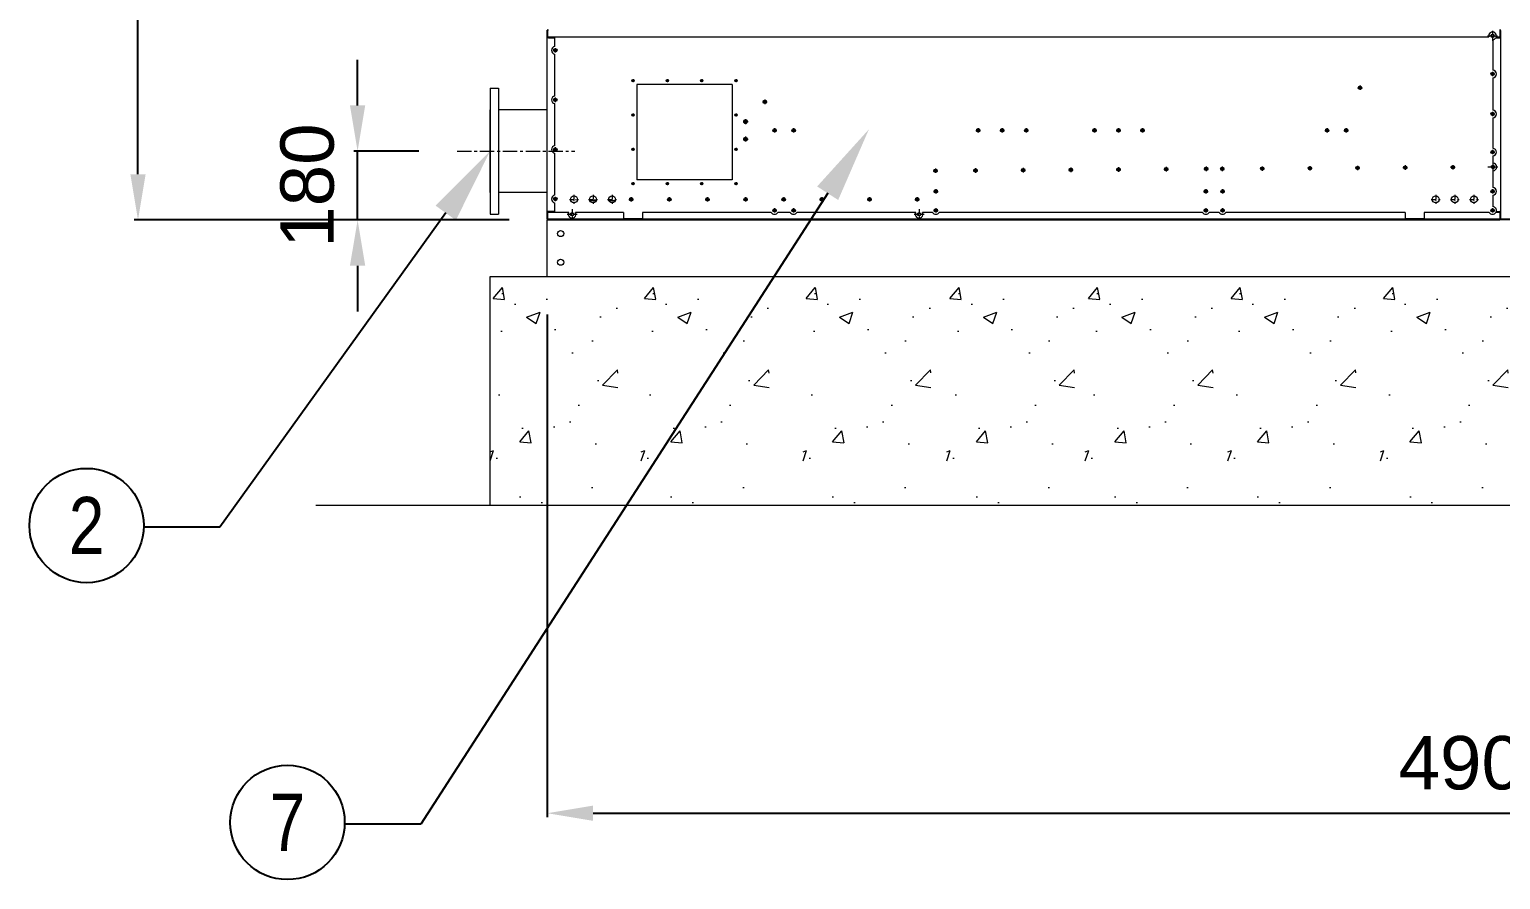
# Model space of a CAD drawing. Header units: millimetres. Extents: x 17797 to 47204, y 13896 to 34691.
# Drawn here: x 27032 to 30890, y 19749 to 21979 of the extents above; entities that cross this region are included whole.
import ezdxf
from ezdxf import colors
from ezdxf.entities.mleader import LeaderData, LeaderLine
from ezdxf.enums import TextEntityAlignment as Align
from ezdxf.math import Vec2, Vec3

# ---------------------------------------------------------------- set-up
doc = ezdxf.new("R2010")
doc.units = ezdxf.units.MM
doc.linetypes.add('CENTER', pattern=[2, 1.25, -0.25, 0.25, -0.25])
doc.linetypes.add('DASHDOT', pattern=[18.5, 12, -3, 0.5, -3])
for name, color, linetype in [('center', 1, 'CENTER'), ('냉각탑_dim', 1, 'Continuous'), ('냉각탑_text', 3, 'Continuous'), ('냉각탑_기초', 23, 'Continuous')]:
    doc.layers.add(name, color=color, linetype=linetype)
doc.styles.get("Standard").update_dxf_attribs({"font": 'arial.ttf'})
doc.dimstyles.new('1.40', dxfattribs={"dimscale": 20, "dimtxt": 1.5, "dimasz": 1, "dimexe": 0.5, "dimexo": 0.5, "dimgap": 0.5, "dimtad": 1, "dimdec": 0, "dimzin": 0, "dimdsep": 46, "dimtxsty": 'Standard', "dimcen": 0, "dimclrd": 2, "dimclre": 2, "dimclrt": 3, "dimadec": 0, "dimazin": 0, "dimtfac": 1, "dimtdec": 0, "dimtmove": 0, "dimatfit": 0, "dimfxl": 1, "dimtolj": 1, "dimtzin": 0, "dimlwd": -1, "dimlwe": -1, "dimarcsym": 0})

# ---------------------------------------------------------------- blocks, each defined once
blk = doc.blocks.new('*D105')
at = {"color": 2, "transparency": 16777216}
for p, q in [((28390.2, 21230.6), (28390.2, 19912.8)), ((33290.2, 21230.6), (33290.2, 19912.8)), ((28510.2, 19922.8), (33170.2, 19922.8))]:
    blk.add_line(p, q, dxfattribs=at)
for points in [[(28510.2, 19942.8), (28510.2, 19902.8), (28390.2, 19922.8)], [(33170.2, 19942.8), (33170.2, 19902.8), (33290.2, 19922.8)]]:
    blk.add_solid(points, dxfattribs=at)
at = {"layer": 'Defpoints', "color": 0, "transparency": 16777216}
for p in [(28390.2, 21330.6), (33290.2, 21330.6), (33290.2, 19922.8)]:
    blk.add_point(p, dxfattribs=at)
at = {"color": 3, "lineweight": 5, "transparency": 16777216, "insert": (30840.2, 20054.3), "char_height": 140, "attachment_point": 5}
blk.add_mtext('\\A1;4900', dxfattribs=at)
blk = doc.blocks.new('*D106')
at = {"color": 2, "transparency": 16777216}
for p, q in [((27991.8, 24471.9), (27306.8, 24471.9)), ((27316.8, 21598.9), (27316.8, 24351.9)), ((28290.2, 21478.9), (27306.8, 21478.9))]:
    blk.add_line(p, q, dxfattribs=at)
for points in [[(27296.8, 24351.9), (27336.8, 24351.9), (27316.8, 24471.9)], [(27296.8, 21598.9), (27336.8, 21598.9), (27316.8, 21478.9)]]:
    blk.add_solid(points, dxfattribs=at)
at = {"layer": 'Defpoints', "color": 0, "transparency": 16777216}
for p in [(27316.8, 24471.9), (28091.8, 24471.9), (28390.2, 21478.9)]:
    blk.add_point(p, dxfattribs=at)
at = {"color": 3, "lineweight": 5, "transparency": 16777216, "insert": (27185.3, 22975.4), "char_height": 140, "attachment_point": 5, "rotation": 90}
blk.add_mtext('\\A1;2993', dxfattribs=at)
blk = doc.blocks.new('*D108')
at = {"color": 2, "transparency": 16777216}
for p, q in [((27892.7, 21779.3), (27892.7, 21899.3)), ((28053.7, 21659.3), (27882.7, 21659.3)), ((27892.7, 21478.9), (27892.7, 21659.3)), ((28290.2, 21478.9), (27882.7, 21478.9)), ((27892.7, 21358.9), (27892.7, 21238.9))]:
    blk.add_line(p, q, dxfattribs=at)
for points in [[(27872.7, 21779.3), (27912.7, 21779.3), (27892.7, 21659.3)], [(27872.7, 21358.9), (27912.7, 21358.9), (27892.7, 21478.9)]]:
    blk.add_solid(points, dxfattribs=at)
at = {"layer": 'Defpoints', "color": 0, "transparency": 16777216}
for p in [(27892.7, 21659.3), (28153.7, 21659.3), (28390.2, 21478.9)]:
    blk.add_point(p, dxfattribs=at)
at = {"color": 3, "lineweight": 5, "transparency": 16777216, "insert": (27761.2, 21569.1), "char_height": 140, "attachment_point": 5, "rotation": 90}
blk.add_mtext('\\A1;180', dxfattribs=at)
blk = doc.blocks.new('1')
at = {"color": 7, "lineweight": 20, "ltscale": 0.0425}
for p, q in [((28390.2, 21976.9), (28391.9, 21976.9)), ((28390.2, 21976), (28391.9, 21976)), ((30890.2, 21976.9), (30888.5, 21976.9)), ((30890.2, 21976), (30888.5, 21976)), ((28390.2, 21481.8), (28391.9, 21481.8)), ((28390.2, 21480.9), (28391.9, 21480.9)), ((30890.2, 21481.8), (30888.5, 21481.8)), ((30890.2, 21480.9), (30888.5, 21480.9))]:
    blk.add_line(p, q, dxfattribs=at)
at = {"color": 7, "lineweight": 20, "ltscale": 0.0225}
for p, q in [((28390.2, 21976), (28390.2, 21976.9)), ((28390.2, 21976), (28390.2, 21976.9)), ((30890.2, 21976), (30890.2, 21976.9)), ((28390.2, 21481.8), (28390.2, 21480.9)), ((30890.2, 21481.8), (30890.2, 21480.9))]:
    blk.add_line(p, q, dxfattribs=at)
at = {"color": 7, "lineweight": 20, "ltscale": 0.4775}
for p, q in [((28390.2, 21956.9), (28390.2, 21976)), ((30890.2, 21976), (30890.2, 21956.9)), ((28390.2, 21481.8), (28390.2, 21500.9)), ((30890.2, 21500.9), (30890.2, 21481.8))]:
    blk.add_line(p, q, dxfattribs=at)
at = {"color": 7, "lineweight": 20, "ltscale": 0.085}
for p, q in [((28393.6, 21956.9), (28390.2, 21956.9)), ((28391.9, 21978.9), (28391.9, 21975.5)), ((30886.8, 21956.9), (30890.2, 21956.9)), ((30888.5, 21978.9), (30888.5, 21975.5)), ((28393.6, 21500.9), (28390.2, 21500.9)), ((30886.8, 21500.9), (30890.2, 21500.9)), ((28391.9, 21478.9), (28391.9, 21482.3)), ((30888.5, 21478.9), (30888.5, 21482.3))]:
    blk.add_line(p, q, dxfattribs=at)
at = {"color": 7, "lineweight": 20}
for p, q in [((28390.2, 21500.9), (28390.2, 21956.9)), ((28391.9, 21958.9), (30859.7, 21958.9)), ((28410.2, 21933.9), (28410.2, 21956.9)), ((30890.2, 21956.9), (30890.2, 21500.9)), ((30870.2, 21952), (30870.2, 21871.9)), ((28410.2, 21803.9), (28410.2, 21914)), ((30870.2, 21852), (30870.2, 21766.9)), ((28240.2, 21824.4), (28240.2, 21741.9)), ((28240.2, 21824.4), (28262.2, 21824.4)), ((28262.2, 21824.4), (28262.2, 21741.9)), ((28875.2, 21833.9), (28625.2, 21833.9)), ((28625.2, 21833.9), (28625.2, 21583.9)), ((28875.2, 21833.9), (28875.2, 21583.9)), ((28240.2, 21551.3), (28240.2, 21767.6)), ((28390.2, 21767.6), (28262.2, 21767.6)), ((28410.2, 21673.9), (28410.2, 21784)), ((28240.2, 21741.9), (28240.2, 21494.4)), ((28262.2, 21741.9), (28262.2, 21494.4)), ((30870.2, 21747), (30870.2, 21666.9)), ((28410.2, 21543.9), (28410.2, 21654)), ((30870.2, 21607.9), (30870.2, 21563.9)), ((28875.2, 21583.9), (28625.2, 21583.9)), ((28390.2, 21551.3), (28262.2, 21551.3)), ((30870.2, 21544), (30870.2, 21513.9)), ((28240.2, 21494.4), (28262.2, 21494.4)), ((28446.5, 21498.9), (28391.9, 21498.9)), ((28410.2, 21500.9), (28410.2, 21524)), ((28590.2, 21498.9), (28463.9, 21498.9)), ((28977.5, 21498.9), (28640.2, 21498.9)), ((29027.5, 21498.9), (28994.9, 21498.9)), ((29356.5, 21498.9), (29044.9, 21498.9)), ((29400.5, 21498.9), (29373.9, 21498.9)), ((30108.5, 21498.9), (29417.9, 21498.9)), ((30152.5, 21498.9), (30125.9, 21498.9)), ((30640.2, 21498.9), (30169.9, 21498.9)), ((30860.5, 21498.9), (30690.2, 21498.9)), ((28391.9, 21478.9), (30888.5, 21478.9)), ((28590.2, 21482.3), (28640.2, 21482.3)), ((30640.2, 21482.3), (30690.2, 21482.3))]:
    blk.add_line(p, q, dxfattribs=at)
at = {"color": 7, "lineweight": 20, "ltscale": 0.00769}
for p, q in [((28390.2, 21956.9), (28390.5, 21956.9)), ((30890.2, 21956.9), (30889.9, 21956.9))]:
    blk.add_line(p, q, dxfattribs=at)
at = {"color": 7, "lineweight": 20, "ltscale": 0.415}
for p, q in [((28391.9, 21958.9), (28391.9, 21975.5)), ((28393.6, 21956.9), (28410.2, 21956.9)), ((30888.5, 21975.5), (30888.5, 21958.9)), ((28391.9, 21482.3), (28391.9, 21498.9)), ((28410.2, 21500.9), (28393.6, 21500.9)), ((28590.2, 21498.9), (28590.2, 21482.3)), ((28640.2, 21498.9), (28640.2, 21482.3)), ((30640.2, 21498.9), (30640.2, 21482.3)), ((30690.2, 21498.9), (30690.2, 21482.3)), ((30888.5, 21498.9), (30888.5, 21482.3))]:
    blk.add_line(p, q, dxfattribs=at)
at = {"color": 7, "lineweight": 20, "ltscale": 0.05}
for p, q in [((28392.2, 21958.9), (28392.2, 21956.9)), ((30888.2, 21956.9), (30888.2, 21958.9)), ((28390.2, 21500.9), (28392.2, 21500.9)), ((28392.2, 21500.9), (28392.2, 21498.9)), ((30890.2, 21500.9), (30888.2, 21500.9)), ((30888.2, 21498.9), (30888.2, 21500.9))]:
    blk.add_line(p, q, dxfattribs=at)
at = {"color": 7, "linetype": 'DASHDOT', "lineweight": 20}
for p, q in [((30856.2, 21961.9), (30882.2, 21961.9)), ((30869.2, 21974.9), (30869.2, 21948.9)), ((30857.2, 21617.9), (30883.2, 21617.9)), ((30870.2, 21630.9), (30870.2, 21604.9)), ((28448.5, 21532.9), (28471.9, 21532.9)), ((28460.2, 21544.6), (28460.2, 21521.2)), ((28498.5, 21532.9), (28521.9, 21532.9)), ((28510.2, 21544.6), (28510.2, 21521.2)), ((28548.5, 21532.9), (28571.9, 21532.9)), ((28560.2, 21544.6), (28560.2, 21521.2)), ((30708.5, 21532.9), (30731.9, 21532.9)), ((30720.2, 21544.6), (30720.2, 21521.2)), ((30758.5, 21532.9), (30781.9, 21532.9)), ((30770.2, 21544.6), (30770.2, 21521.2)), ((30808.5, 21532.9), (30831.9, 21532.9)), ((30820.2, 21544.6), (30820.2, 21521.2)), ((28442.2, 21493.9), (28468.2, 21493.9)), ((28455.2, 21506.9), (28455.2, 21480.9)), ((29352.2, 21493.9), (29378.2, 21493.9)), ((29365.2, 21506.9), (29365.2, 21480.9))]:
    blk.add_line(p, q, dxfattribs=at)
at = {"color": 7, "lineweight": 20, "ltscale": 0.223493}
blk.add_line((30877.9, 21956.9), (30886.8, 21956.9), dxfattribs=at)
at = {"color": 7, "lineweight": 20, "ltscale": 0.244015}
blk.add_line((30878.7, 21958.9), (30888.5, 21958.9), dxfattribs=at)
at = {"color": 7, "linetype": 'DASHDOT', "lineweight": 20, "ltscale": 0.292499}
for p, q in [((28405.4, 21923.9), (28417.1, 21923.9)), ((30863.4, 21861.9), (30875.1, 21861.9)), ((28405.4, 21793.9), (28417.1, 21793.9)), ((30863.4, 21756.9), (30875.1, 21756.9)), ((28405.4, 21663.9), (28417.1, 21663.9)), ((30863.4, 21656.9), (30875.1, 21656.9)), ((30759.3, 21617.2), (30771, 21617.2)), ((28405.4, 21533.9), (28417.1, 21533.9)), ((28604.4, 21532.9), (28616.1, 21532.9)), ((30155.4, 21553.9), (30167.1, 21553.9)), ((30155.4, 21503.9), (30167.1, 21503.9))]:
    blk.add_line(p, q, dxfattribs=at)
at = {"color": 7, "linetype": 'DASHDOT', "lineweight": 20, "ltscale": 0.2925}
for p, q in [((28411.2, 21929.8), (28411.2, 21918.1)), ((30869.2, 21867.8), (30869.2, 21856.1)), ((28411.2, 21799.8), (28411.2, 21788.1)), ((30515.8, 21825.9), (30527.5, 21825.9)), ((30521.6, 21831.8), (30521.6, 21820.1)), ((28954.8, 21788.8), (28966.5, 21788.8)), ((28960.6, 21794.7), (28960.6, 21783)), ((30869.2, 21762.8), (30869.2, 21751.1)), ((28980.4, 21713.9), (28992.1, 21713.9)), ((28986.2, 21719.8), (28986.2, 21708.1)), ((29030.4, 21713.9), (29042.1, 21713.9)), ((29036.2, 21719.8), (29036.2, 21708.1)), ((29514.4, 21713.9), (29526.1, 21713.9)), ((29520.2, 21719.8), (29520.2, 21708.1)), ((29577.4, 21713.9), (29589.1, 21713.9)), ((29583.2, 21719.8), (29583.2, 21708.1)), ((29640.4, 21713.9), (29652.1, 21713.9)), ((29646.2, 21719.8), (29646.2, 21708.1)), ((29819.4, 21713.9), (29831.1, 21713.9)), ((29825.2, 21719.8), (29825.2, 21708.1)), ((29882.4, 21713.9), (29894.1, 21713.9)), ((29888.2, 21719.8), (29888.2, 21708.1)), ((29945.4, 21713.9), (29957.1, 21713.9)), ((29951.2, 21719.8), (29951.2, 21708.1)), ((30429.4, 21713.9), (30441.1, 21713.9)), ((30435.2, 21719.8), (30435.2, 21708.1)), ((30479.4, 21713.9), (30491.1, 21713.9)), ((30485.2, 21719.8), (30485.2, 21708.1)), ((28411.2, 21669.8), (28411.2, 21658.1)), ((30869.2, 21662.8), (30869.2, 21651.1)), ((29402.4, 21607.9), (29414.1, 21607.9)), ((29408.2, 21613.8), (29408.2, 21602.1)), ((29507.4, 21608.7), (29519.1, 21608.7)), ((29513.2, 21614.5), (29513.2, 21602.8)), ((29632.3, 21609.5), (29644, 21609.5)), ((29638.2, 21615.4), (29638.2, 21603.7)), ((29757.3, 21610.4), (29769, 21610.4)), ((29763.2, 21616.3), (29763.2, 21604.6)), ((29882.3, 21611.3), (29894, 21611.3)), ((29888.2, 21617.2), (29888.2, 21605.5)), ((30007.3, 21612.2), (30019, 21612.2)), ((30013.2, 21618), (30013.2, 21606.3)), ((30112.3, 21612.9), (30124, 21612.9)), ((30118.2, 21618.8), (30118.2, 21607.1)), ((30154.4, 21612.9), (30166.1, 21612.9)), ((30160.2, 21618.8), (30160.2, 21607.1)), ((30259.4, 21613.7), (30271.1, 21613.7)), ((30265.2, 21619.5), (30265.2, 21607.8)), ((30384.3, 21614.5), (30396, 21614.5)), ((30390.2, 21620.4), (30390.2, 21608.7)), ((30509.3, 21615.4), (30521, 21615.4)), ((30515.2, 21621.3), (30515.2, 21609.6)), ((30634.3, 21616.3), (30646, 21616.3)), ((30640.2, 21622.2), (30640.2, 21610.5)), ((30765.2, 21623), (30765.2, 21611.3)), ((30870.2, 21623.8), (30870.2, 21612.1)), ((28411.2, 21539.8), (28411.2, 21528.1)), ((28610.2, 21538.8), (28610.2, 21527.1)), ((28704.4, 21532.9), (28716.1, 21532.9)), ((28710.2, 21538.8), (28710.2, 21527.1)), ((28804.4, 21532.9), (28816.1, 21532.9)), ((28810.2, 21538.8), (28810.2, 21527.1)), ((28904.4, 21532.9), (28916.1, 21532.9)), ((28910.2, 21538.8), (28910.2, 21527.1)), ((29004.4, 21532.9), (29016.1, 21532.9)), ((29010.2, 21538.8), (29010.2, 21527.1)), ((29104.4, 21532.9), (29116.1, 21532.9)), ((29110.2, 21538.8), (29110.2, 21527.1)), ((29229.4, 21532.9), (29241.1, 21532.9)), ((29235.2, 21538.8), (29235.2, 21527.1)), ((29354.4, 21532.9), (29366.1, 21532.9)), ((29360.2, 21538.8), (29360.2, 21527.1)), ((29403.4, 21553.9), (29415.1, 21553.9)), ((29409.2, 21559.8), (29409.2, 21548.1)), ((30111.4, 21553.9), (30123.1, 21553.9)), ((30117.2, 21559.8), (30117.2, 21548.1)), ((30161.2, 21559.8), (30161.2, 21548.1)), ((30869.2, 21559.8), (30869.2, 21548.1)), ((28980.4, 21503.9), (28992.1, 21503.9)), ((28986.2, 21509.8), (28986.2, 21498.1)), ((29030.4, 21503.9), (29042.1, 21503.9)), ((29036.2, 21509.8), (29036.2, 21498.1)), ((29403.4, 21503.9), (29415.1, 21503.9)), ((29409.2, 21509.8), (29409.2, 21498.1)), ((30111.4, 21503.9), (30123.1, 21503.9)), ((30117.2, 21509.8), (30117.2, 21498.1)), ((30161.2, 21509.8), (30161.2, 21498.1)), ((30869.2, 21509.8), (30869.2, 21498.1))]:
    blk.add_line(p, q, dxfattribs=at)
at = {"color": 7, "linetype": 'DASHDOT', "lineweight": 20, "ltscale": 0.195}
for p, q in [((28611.3, 21843.9), (28619.1, 21843.9)), ((28615.2, 21847.8), (28615.2, 21840)), ((28701.3, 21843.9), (28709.1, 21843.9)), ((28705.2, 21847.8), (28705.2, 21840)), ((28791.3, 21843.9), (28799.1, 21843.9)), ((28795.2, 21847.8), (28795.2, 21840)), ((28881.3, 21843.9), (28889.1, 21843.9)), ((28885.2, 21847.8), (28885.2, 21840)), ((30517.7, 21826.7), (30525.5, 21826.7)), ((30517.7, 21825.8), (30525.5, 21825.8)), ((30521.6, 21830.6), (30521.6, 21821.9)), ((28956.7, 21789.7), (28964.5, 21789.7)), ((28956.7, 21788.8), (28964.5, 21788.8)), ((28960.6, 21793.6), (28960.6, 21784.9)), ((28611.3, 21753.9), (28619.1, 21753.9)), ((28615.2, 21757.8), (28615.2, 21750)), ((28881.3, 21753.9), (28889.1, 21753.9)), ((28885.2, 21757.8), (28885.2, 21750)), ((29516.3, 21713.9), (29524.1, 21713.9)), ((29520.2, 21717.8), (29520.2, 21710)), ((29579.3, 21713.9), (29587.1, 21713.9)), ((29583.2, 21717.8), (29583.2, 21710)), ((29642.3, 21713.9), (29650.1, 21713.9)), ((29646.2, 21717.8), (29646.2, 21710)), ((29821.3, 21713.9), (29829.1, 21713.9)), ((29825.2, 21717.8), (29825.2, 21710)), ((29884.3, 21713.9), (29892.1, 21713.9)), ((29888.2, 21717.8), (29888.2, 21710)), ((29947.3, 21713.9), (29955.1, 21713.9)), ((29951.2, 21717.8), (29951.2, 21710)), ((30435.2, 21717.8), (30435.2, 21710)), ((30485.2, 21717.8), (30485.2, 21710)), ((28611.3, 21663.9), (28619.1, 21663.9)), ((28615.2, 21667.8), (28615.2, 21660)), ((28881.3, 21663.9), (28889.1, 21663.9)), ((28885.2, 21667.8), (28885.2, 21660)), ((29404.3, 21608.1), (29412.1, 21608.1)), ((29408.2, 21612), (29408.2, 21604.2)), ((29509.3, 21608.8), (29517.1, 21608.8)), ((29513.2, 21612.7), (29513.2, 21604.9)), ((29634.3, 21609.6), (29642.1, 21609.6)), ((29638.2, 21613.5), (29638.2, 21605.7)), ((29759.3, 21610.4), (29767.1, 21610.4)), ((29763.2, 21614.3), (29763.2, 21606.5)), ((29884.3, 21611.3), (29892.1, 21611.3)), ((29888.2, 21615.2), (29888.2, 21607.4)), ((30009.3, 21612.1), (30017.1, 21612.1)), ((30013.2, 21616), (30013.2, 21608.2)), ((30114.3, 21612.8), (30122.1, 21612.8)), ((30118.2, 21616.7), (30118.2, 21608.9)), ((30156.3, 21613.1), (30164.1, 21613.1)), ((30160.2, 21617), (30160.2, 21609.2)), ((30261.3, 21613.8), (30269.1, 21613.8)), ((30265.2, 21617.7), (30265.2, 21609.9)), ((30390.2, 21618.5), (30390.2, 21610.7)), ((30511.3, 21615.4), (30519.1, 21615.4)), ((30515.2, 21619.3), (30515.2, 21611.5)), ((30640.2, 21620.2), (30640.2, 21612.4)), ((30765.2, 21621), (30765.2, 21613.2)), ((30870.2, 21621.7), (30870.2, 21613.9)), ((28611.3, 21573.9), (28619.1, 21573.9)), ((28615.2, 21577.8), (28615.2, 21570)), ((28701.3, 21573.9), (28709.1, 21573.9)), ((28705.2, 21577.8), (28705.2, 21570)), ((28791.3, 21573.9), (28799.1, 21573.9)), ((28795.2, 21577.8), (28795.2, 21570)), ((28881.3, 21573.9), (28889.1, 21573.9)), ((28885.2, 21577.8), (28885.2, 21570))]:
    blk.add_line(p, q, dxfattribs=at)
at = {"color": 7, "lineweight": 20, "ltscale": 0.12521}
blk.add_line((28618.2, 21843.8), (28614, 21841.2), dxfattribs=at)
at = {"color": 7, "lineweight": 20, "ltscale": 0.053852}
for p, q in [((28408.4, 21795), (28408.4, 21792.8)), ((28408.4, 21665), (28408.4, 21662.8)), ((28408.4, 21535), (28408.4, 21532.8))]:
    blk.add_line(p, q, dxfattribs=at)
at = {"color": 7, "linetype": 'DASHDOT', "lineweight": 20, "ltscale": 0.325}
for p, q in [((28903.7, 21736.9), (28916.7, 21736.9)), ((28910.2, 21743.4), (28910.2, 21730.4)), ((28903.7, 21690.9), (28916.7, 21690.9)), ((28910.2, 21697.4), (28910.2, 21684.4))]:
    blk.add_line(p, q, dxfattribs=at)
at = {"color": 7, "lineweight": 20, "ltscale": 6.21139e-05}
blk.add_line((28915.2, 21736.9), (28915.2, 21736.9), dxfattribs=at)
at = {"color": 7, "lineweight": 20, "ltscale": 6.2101e-05}
blk.add_line((28915.2, 21690.9), (28915.2, 21690.9), dxfattribs=at)
at = {"color": 7, "linetype": 'DASHDOT', "lineweight": 20, "ltscale": 0.195001}
for p, q in [((30431.3, 21713.9), (30439.1, 21713.9)), ((30481.3, 21713.9), (30489.1, 21713.9)), ((30386.3, 21614.6), (30394.1, 21614.6)), ((30636.3, 21616.3), (30644.1, 21616.3)), ((30761.3, 21617.1), (30769.1, 21617.1))]:
    blk.add_line(p, q, dxfattribs=at)
at = {"color": 7, "lineweight": 20, "ltscale": 0.476253}
blk.add_line((30870.2, 21647), (30870.2, 21627.9), dxfattribs=at)
at = {"color": 7, "linetype": 'DASHDOT', "lineweight": 20, "ltscale": 0.292502}
for p, q in [((30864.3, 21617.9), (30876, 21617.9)), ((30863.4, 21553.9), (30875.1, 21553.9)), ((30863.4, 21503.9), (30875.1, 21503.9))]:
    blk.add_line(p, q, dxfattribs=at)
at = {"color": 7, "linetype": 'DASHDOT', "lineweight": 20, "ltscale": 0.194998}
blk.add_line((30866.3, 21617.8), (30874.1, 21617.8), dxfattribs=at)
at = {"color": 7, "lineweight": 20, "ltscale": 0.427685}
for p, q in [((28501.7, 21530.1), (28518.8, 21530.1)), ((28551.7, 21530.1), (28568.8, 21530.1))]:
    blk.add_line(p, q, dxfattribs=at)
at = {"color": 7, "lineweight": 20, "ltscale": 0.053808}
for p, q in [((28609.1, 21530.1), (28611.3, 21530.1)), ((28709.1, 21530.1), (28711.3, 21530.1))]:
    blk.add_line(p, q, dxfattribs=at)
at = {"color": 7, "lineweight": 20, "ltscale": 0.265994}
blk.add_line((30888.5, 21498.9), (30877.9, 21498.9), dxfattribs=at)
at = {"color": 7, "lineweight": 20, "ltscale": 0.201515}
blk.add_line((30878.7, 21500.9), (30886.8, 21500.9), dxfattribs=at)
at = {"lineweight": 20}
for p, q in [((28390.2, 21480.6), (28390.2, 21478.9)), ((28465.2, 21480.6), (28390.2, 21480.6))]:
    blk.add_line(p, q, dxfattribs=at)
at = {"color": 0, "lineweight": 20}
for p in [(28390.2, 21330.6), (33290.2, 21478.9)]:
    blk.add_line(p, (28390.2, 21478.9), dxfattribs=at)
at = {"color": 7, "lineweight": 20, "ltscale": 0.280701}
for p, q in [((28393.6, 21480.6), (28428.8, 21480.6)), ((28428.8, 21480.6), (28436.2, 21480.6)), ((28634.2, 21480.6), (28436.2, 21480.6)), ((28734.2, 21480.6), (28634.2, 21480.6)), ((31644.2, 21480.6), (28734.2, 21480.6))]:
    blk.add_line(p, q, dxfattribs=at)
at = {"lineweight": 5}
blk.add_line((28390.2, 21330.6), (33290.2, 21330.6), dxfattribs=at)
at = {"color": 7, "lineweight": 20}
for centre, radius in [((30869.2, 21961.9), 4.5), ((30869.2, 21961.9), 3), ((28411.2, 21923.9), 4.5), ((28411.2, 21923.9), 3), ((28615.2, 21843.9), 3), ((28705.2, 21843.9), 3), ((28795.2, 21843.9), 3), ((28885.2, 21843.9), 3), ((30869.2, 21861.9), 4.5), ((30869.2, 21861.9), 3), ((30521.6, 21825.9), 4.5), ((30521.6, 21825.8), 3), ((28411.2, 21793.9), 4.5), ((28411.2, 21793.9), 3), ((28960.6, 21788.8), 4.5), ((28960.6, 21788.8), 3), ((30869.2, 21756.9), 4.5), ((30869.2, 21756.9), 3), ((28615.2, 21753.9), 3), ((28885.2, 21753.9), 3), ((28910.2, 21736.9), 5), ((28910.2, 21736.9), 3.5), ((28910.2, 21690.9), 5), ((28910.2, 21690.9), 3.5), ((28986.2, 21713.9), 4.5), ((28986.2, 21713.9), 3), ((29036.2, 21713.9), 4.5), ((29036.2, 21713.9), 3), ((29520.2, 21713.9), 4.5), ((29520.2, 21713.9), 3), ((29583.2, 21713.9), 4.5), ((29583.2, 21713.9), 3), ((29646.2, 21713.9), 4.5), ((29646.2, 21713.9), 3), ((29825.2, 21713.9), 4.5), ((29825.2, 21713.9), 3), ((29888.2, 21713.9), 4.5), ((29888.2, 21713.9), 3), ((29951.2, 21713.9), 4.5), ((29951.2, 21713.9), 3), ((30435.2, 21713.9), 4.5), ((30435.2, 21713.9), 3), ((30485.2, 21713.9), 4.5), ((30485.2, 21713.9), 3), ((28411.2, 21663.9), 4.5), ((28411.2, 21663.9), 3), ((28615.2, 21663.9), 3), ((28885.2, 21663.9), 3), ((30869.2, 21656.9), 4.5), ((30869.2, 21656.9), 3), ((29408.2, 21607.9), 4.5), ((29408.2, 21608.1), 3), ((29513.2, 21608.7), 4.5), ((29513.2, 21608.8), 3), ((29638.2, 21609.5), 4.5), ((29638.2, 21609.6), 3), ((29763.2, 21610.4), 4.5), ((29763.2, 21610.4), 3), ((29888.2, 21611.3), 4.5), ((29888.2, 21611.3), 3), ((30013.2, 21612.2), 4.5), ((30013.2, 21612.1), 3), ((30118.2, 21612.9), 4.5), ((30118.2, 21612.8), 3), ((30160.2, 21612.9), 4.5), ((30160.2, 21613.1), 3), ((30265.2, 21613.7), 4.5), ((30265.2, 21613.8), 3), ((30390.2, 21614.5), 4.5), ((30390.2, 21614.6), 3), ((30515.2, 21615.4), 4.5), ((30515.2, 21615.4), 3), ((30640.2, 21616.3), 4.5), ((30640.2, 21616.3), 3), ((30765.2, 21617.2), 4.5), ((30765.2, 21617.1), 3), ((30870.2, 21617.9), 4.5), ((30870.2, 21617.8), 3), ((28615.2, 21573.9), 3), ((28705.2, 21573.9), 3), ((28795.2, 21573.9), 3), ((28885.2, 21573.9), 3), ((28411.2, 21533.9), 4.5), ((28411.2, 21533.9), 3), ((28460.2, 21532.9), 9), ((28510.2, 21532.9), 9), ((28560.2, 21532.9), 9), ((28610.2, 21532.9), 4.5), ((28610.2, 21532.9), 3), ((28710.2, 21532.9), 4.5), ((28710.2, 21532.9), 3), ((28810.2, 21532.9), 4.5), ((28810.2, 21532.9), 3), ((28910.2, 21532.9), 4.5), ((28910.2, 21532.9), 3), ((29010.2, 21532.9), 4.5), ((29010.2, 21532.9), 3), ((29110.2, 21532.9), 4.5), ((29110.2, 21532.9), 3), ((29235.2, 21532.9), 4.5), ((29235.2, 21532.9), 3), ((29360.2, 21532.9), 4.5), ((29360.2, 21532.9), 3), ((29409.2, 21553.9), 4.5), ((29409.2, 21553.9), 3), ((30117.2, 21553.9), 4.5), ((30117.2, 21553.9), 3), ((30161.2, 21553.9), 4.5), ((30161.2, 21553.9), 3), ((30720.2, 21532.9), 9), ((30770.2, 21532.9), 9), ((30820.2, 21532.9), 9), ((30869.2, 21553.9), 4.5), ((30869.2, 21553.9), 3), ((28455.2, 21493.9), 4.5), ((28455.2, 21493.9), 3), ((28986.2, 21503.9), 4.5), ((28986.2, 21503.9), 3), ((29036.2, 21503.9), 4.5), ((29036.2, 21503.9), 3), ((29365.2, 21493.9), 4.5), ((29365.2, 21493.9), 3), ((29409.2, 21503.9), 4.5), ((29409.2, 21503.9), 3), ((30117.2, 21503.9), 4.5), ((30117.2, 21503.9), 3), ((30161.2, 21503.9), 4.5), ((30161.2, 21503.9), 3), ((30869.2, 21503.9), 4.5), ((30869.2, 21503.9), 3)]:
    blk.add_circle(centre, radius, dxfattribs=at)
at = {"lineweight": 20}
for centre in [(28425.2, 21443.1), (28425.2, 21368.1)]:
    blk.add_circle(centre, 8, dxfattribs=at)
at = {"color": 7, "lineweight": 20}
for centre, radius, start, end in [((28393.6, 21975.5), 3.4, 179.7584, 180), ((28393.6, 21975.5), 3.4, 120, 155.6842), ((30869.2, 21961.9), 10, 342.5424, 197.4576), ((30869.2, 21961.9), 10, 275.739, 330), ((30886.8, 21975.5), 3.4, 24.3159, 60), ((28411.2, 21923.9), 10, 95.7389, 264.2611), ((30869.2, 21861.9), 10, 275.739, 84.261), ((28411.2, 21793.9), 10, 95.7389, 264.2611), ((30521.6, 21826.7), 3, 188.3602, 351.6398), ((28960.6, 21789.7), 3, 188.3602, 351.6398), ((30869.2, 21756.9), 10, 275.739, 84.261), ((28411.2, 21663.9), 10, 95.7389, 264.2611), ((30869.2, 21656.9), 10, 275.739, 84.261), ((30870.2, 21617.9), 10, 270, 90), ((28411.2, 21533.9), 10, 95.7389, 264.2611), ((30869.2, 21553.9), 10, 275.7392, 84.2608), ((28455.2, 21493.9), 10, 149.9999, 30.0001), ((28986.2, 21503.9), 10, 210, 330), ((29036.2, 21503.9), 10, 210, 330), ((29365.2, 21493.9), 10, 149.9999, 30.0001), ((29409.2, 21503.9), 10, 210, 330), ((30117.2, 21503.9), 10, 210, 330), ((30161.2, 21503.9), 10, 210, 330), ((30869.2, 21503.9), 10, 210, 330), ((30869.2, 21503.9), 10, 342.5424, 84.2608), ((28393.6, 21482.3), 3.4, 180, 180.2416), ((28393.6, 21482.3), 3.4, 204.3156, 240), ((28393.6, 21482.3), 3.4, 269.7551, 270), ((28428.8, 21482.3), 3.4, 270, 270.2449), ((28437.6, 21482.3), 3.4, 269.7551, 270), ((28472.8, 21482.3), 3.4, 270, 270.2449), ((29347.6, 21482.3), 3.4, 269.7551, 270), ((29382.8, 21482.3), 3.4, 270, 270.2449), ((29391.6, 21482.3), 3.4, 269.7551, 270), ((29426.8, 21482.3), 3.4, 270, 270.2449), ((30099.6, 21482.3), 3.4, 269.755, 270), ((30134.8, 21482.3), 3.4, 270, 270.245), ((30143.6, 21482.3), 3.4, 269.7551, 270), ((30178.8, 21482.3), 3.4, 270, 270.2449), ((30851.6, 21482.3), 3.4, 269.7551, 270), ((30886.8, 21482.3), 3.4, 270, 270.2449), ((30886.8, 21482.3), 3.4, 300, 335.6844)]:
    blk.add_arc(centre, radius, start, end, dxfattribs=at)
at = {"layer": 'center', "lineweight": 20, "ltscale": 30}
blk.add_line((28153.7, 21659.3), (28462.2, 21659.3), dxfattribs=at)

msp = doc.modelspace()

# ---------------------------------------------------------------- hatches: boundary and pattern name
at = {"layer": '냉각탑_기초', "lineweight": 20, "ltscale": 30}
h = msp.add_hatch(dxfattribs=at)
h.set_pattern_fill('AR-CONC', color=256, scale=50, style=0)
h.set_pattern_definition([(50, (13646.68, 4789.25), (358.63, -31.376), [37.5, -412.5]), (355, (13646.68, 4789.25), (-69.3757, 376.096), [30, -330]), (100.4514, (13676.57, 4786.64), (289.2547, 344.72), [31.87, -350.571]), (46.1842, (13646.7, 4889.25), (533.6205, -82.7595), [56.25, -618.75]), (96.6356, (13691.15, 4882.35), (467.331, 487.059), [47.805, -525.856]), (351.1842, (13646.7, 4889.25), (467.331, 487.059), [45, -495]), (21, (13696.68, 4864.25), (298.4535, -201.3094), [37.5, -412.5]), (326, (13696.68, 4864.25), (121.6577, 362.575), [30, -330]), (71.4514, (13721.55, 4847.47), (420.1113, 161.265), [31.87, -350.571]), (37.5, (13646.68, 4789.25), (6.0799, 166.4469), [0, -326, 0, -335, 0, -331.25]), (7.5, (13646.68, 4789.25), (131.5348, 197.2059), [0, -191, 0, -318.5, 0, -126.25]), (327.5, (13535.18, 4789.25), (266.9112, -11.2774), [0, -125, 0, -390, 0, -517.5]), (317.5, (13485.18, 4789.25), (291.593, 50.0525), [0, -162.5, 0, -259, 0, -367.5])])
h.paths.add_polyline_path([(28575.2, 21330.6), (28240.2, 21330.6), (28240.2, 20730.6), (28575.2, 20730.6)])
h = msp.add_hatch(dxfattribs=at)
h.set_pattern_fill('AR-CONC', color=256, scale=50, style=0)
h.set_pattern_definition([(50, (14043.13, 4789.25), (358.63, -31.376), [37.5, -412.5]), (355, (14043.13, 4789.25), (-69.3757, 376.096), [30, -330]), (100.4514, (14073.02, 4786.64), (289.2547, 344.72), [31.87, -350.571]), (46.1842, (14043.13, 4889.25), (533.6205, -82.7595), [56.25, -618.75]), (96.6356, (14087.6, 4882.35), (467.331, 487.059), [47.805, -525.856]), (351.1842, (14043.13, 4889.25), (467.331, 487.059), [45, -495]), (21, (14093.13, 4864.25), (298.4535, -201.3094), [37.5, -412.5]), (326, (14093.13, 4864.25), (121.6577, 362.575), [30, -330]), (71.4514, (14118, 4847.47), (420.1113, 161.265), [31.87, -350.571]), (37.5, (14043.13, 4789.25), (6.0799, 166.4469), [0, -326, 0, -335, 0, -331.25]), (7.5, (14043.13, 4789.25), (131.5348, 197.2059), [0, -191, 0, -318.5, 0, -126.25]), (327.5, (13931.63, 4789.25), (266.9112, -11.2774), [0, -125, 0, -390, 0, -517.5]), (317.5, (13881.63, 4789.25), (291.593, 50.0525), [0, -162.5, 0, -259, 0, -367.5])])
h.paths.add_polyline_path([(28971.7, 21330.6), (28636.7, 21330.6), (28636.7, 20730.6), (28971.7, 20730.6)])
h = msp.add_hatch(dxfattribs=at)
h.set_pattern_fill('AR-CONC', color=256, scale=50, style=0)
h.set_pattern_definition([(50, (14467.3, 4789.25), (358.63, -31.376), [37.5, -412.5]), (355, (14467.3, 4789.25), (-69.3757, 376.096), [30, -330]), (100.4514, (14497.2, 4786.64), (289.2547, 344.72), [31.87, -350.571]), (46.1842, (14467.3, 4889.25), (533.6205, -82.7595), [56.25, -618.75]), (96.6356, (14511.8, 4882.35), (467.331, 487.059), [47.805, -525.856]), (351.1842, (14467.3, 4889.25), (467.331, 487.059), [45, -495]), (21, (14517.3, 4864.25), (298.4535, -201.3094), [37.5, -412.5]), (326, (14517.3, 4864.25), (121.6577, 362.575), [30, -330]), (71.4514, (14542.18, 4847.47), (420.1113, 161.265), [31.87, -350.571]), (37.5, (14467.31, 4789.25), (6.0799, 166.4469), [0, -326, 0, -335, 0, -331.25]), (7.5, (14467.31, 4789.25), (131.5348, 197.2059), [0, -191, 0, -318.5, 0, -126.25]), (327.5, (14355.81, 4789.25), (266.9112, -11.2774), [0, -125, 0, -390, 0, -517.5]), (317.5, (14305.8, 4789.25), (291.593, 50.0525), [0, -162.5, 0, -259, 0, -367.5])])
h.paths.add_polyline_path([(29395.8, 21330.6), (29060.8, 21330.6), (29060.8, 20730.6), (29395.8, 20730.6)])
h = msp.add_hatch(dxfattribs=at)
h.set_pattern_fill('AR-CONC', color=256, scale=50, style=0)
h.set_pattern_definition([(50, (14844.36, 4789.25), (358.63, -31.376), [37.5, -412.5]), (355, (14844.36, 4789.25), (-69.3757, 376.096), [30, -330]), (100.4514, (14874.24, 4786.64), (289.2547, 344.72), [31.87, -350.571]), (46.1842, (14844.36, 4889.25), (533.6205, -82.7595), [56.25, -618.75]), (96.6356, (14888.8, 4882.35), (467.331, 487.059), [47.805, -525.856]), (351.1842, (14844.36, 4889.25), (467.331, 487.059), [45, -495]), (21, (14894.36, 4864.25), (298.4535, -201.3094), [37.5, -412.5]), (326, (14894.36, 4864.25), (121.6577, 362.575), [30, -330]), (71.4514, (14919.23, 4847.47), (420.1113, 161.265), [31.87, -350.571]), (37.5, (14844.36, 4789.25), (6.0799, 166.4469), [0, -326, 0, -335, 0, -331.25]), (7.5, (14844.36, 4789.25), (131.5348, 197.2059), [0, -191, 0, -318.5, 0, -126.25]), (327.5, (14732.86, 4789.25), (266.9112, -11.2774), [0, -125, 0, -390, 0, -517.5]), (317.5, (14682.86, 4789.25), (291.593, 50.0525), [0, -162.5, 0, -259, 0, -367.5])])
h.paths.add_polyline_path([(29772.9, 21330.6), (29437.9, 21330.6), (29437.9, 20730.6), (29772.9, 20730.6)])
h = msp.add_hatch(dxfattribs=at)
h.set_pattern_fill('AR-CONC', color=256, scale=50, style=0)
h.set_pattern_definition([(50, (15207.54, 4789.25), (358.63, -31.376), [37.5, -412.5]), (355, (15207.54, 4789.25), (-69.3757, 376.096), [30, -330]), (100.4514, (15237.43, 4786.64), (289.2547, 344.72), [31.87, -350.571]), (46.1842, (15207.54, 4889.25), (533.6205, -82.7595), [56.25, -618.75]), (96.6356, (15252, 4882.35), (467.331, 487.059), [47.805, -525.856]), (351.1842, (15207.54, 4889.25), (467.331, 487.059), [45, -495]), (21, (15257.54, 4864.25), (298.4535, -201.3094), [37.5, -412.5]), (326, (15257.54, 4864.25), (121.6577, 362.575), [30, -330]), (71.4514, (15282.4, 4847.47), (420.1113, 161.265), [31.87, -350.571]), (37.5, (15207.54, 4789.25), (6.0799, 166.4469), [0, -326, 0, -335, 0, -331.25]), (7.5, (15207.54, 4789.25), (131.5348, 197.2059), [0, -191, 0, -318.5, 0, -126.25]), (327.5, (15096.04, 4789.25), (266.9112, -11.2774), [0, -125, 0, -390, 0, -517.5]), (317.5, (15046.04, 4789.25), (291.593, 50.0525), [0, -162.5, 0, -259, 0, -367.5])])
h.paths.add_polyline_path([(30136.1, 21330.6), (29801.1, 21330.6), (29801.1, 20730.6), (30136.1, 20730.6)])
h = msp.add_hatch(dxfattribs=at)
h.set_pattern_fill('AR-CONC', color=256, scale=50, style=0)
h.set_pattern_definition([(50, (15581.8, 4789.25), (358.63, -31.376), [37.5, -412.5]), (355, (15581.8, 4789.25), (-69.3757, 376.096), [30, -330]), (100.4514, (15611.7, 4786.64), (289.2547, 344.72), [31.87, -350.571]), (46.1842, (15581.8, 4889.25), (533.6205, -82.7595), [56.25, -618.75]), (96.6356, (15626.3, 4882.35), (467.331, 487.059), [47.805, -525.856]), (351.1842, (15581.8, 4889.25), (467.331, 487.059), [45, -495]), (21, (15631.8, 4864.25), (298.4535, -201.3094), [37.5, -412.5]), (326, (15631.8, 4864.25), (121.6577, 362.575), [30, -330]), (71.4514, (15656.7, 4847.47), (420.1113, 161.265), [31.87, -350.571]), (37.5, (15581.81, 4789.25), (6.0799, 166.4469), [0, -326, 0, -335, 0, -331.25]), (7.5, (15581.81, 4789.25), (131.5348, 197.2059), [0, -191, 0, -318.5, 0, -126.25]), (327.5, (15470.31, 4789.25), (266.9112, -11.2774), [0, -125, 0, -390, 0, -517.5]), (317.5, (15420.31, 4789.25), (291.593, 50.0525), [0, -162.5, 0, -259, 0, -367.5])])
h.paths.add_polyline_path([(30510.3, 21330.6), (30175.3, 21330.6), (30175.3, 20730.6), (30510.3, 20730.6)])
h = msp.add_hatch(dxfattribs=at)
h.set_pattern_fill('AR-CONC', color=256, scale=50, style=0)
h.set_pattern_definition([(50, (15981.44, 4789.25), (358.63, -31.376), [37.5, -412.5]), (355, (15981.44, 4789.25), (-69.3757, 376.096), [30, -330]), (100.4514, (16011.33, 4786.64), (289.2547, 344.72), [31.87, -350.571]), (46.1842, (15981.44, 4889.25), (533.6205, -82.7595), [56.25, -618.75]), (96.6356, (16025.9, 4882.35), (467.331, 487.059), [47.805, -525.856]), (351.1842, (15981.44, 4889.25), (467.331, 487.059), [45, -495]), (21, (16031.44, 4864.25), (298.4535, -201.3094), [37.5, -412.5]), (326, (16031.44, 4864.25), (121.6577, 362.575), [30, -330]), (71.4514, (16056.3, 4847.47), (420.1113, 161.265), [31.87, -350.571]), (37.5, (15981.44, 4789.25), (6.0799, 166.4469), [0, -326, 0, -335, 0, -331.25]), (7.5, (15981.44, 4789.25), (131.5348, 197.2059), [0, -191, 0, -318.5, 0, -126.25]), (327.5, (15869.94, 4789.25), (266.9112, -11.2774), [0, -125, 0, -390, 0, -517.5]), (317.5, (15819.94, 4789.25), (291.593, 50.0525), [0, -162.5, 0, -259, 0, -367.5])])
h.paths.add_polyline_path([(30910, 21330.6), (30575, 21330.6), (30575, 20730.6), (30910, 20730.6)])

# ---------------------------------------------------------------- linework, layer by layer
at = {"layer": '냉각탑_dim', "linetype": 'ByBlock', "lineweight": -3}
for centre in [(27182.1, 20677.4), (27708.8, 19898.7)]:
    msp.add_circle(centre, 150, dxfattribs=at)
at = {"layer": '냉각탑_기초', "lineweight": 20, "ltscale": 30}
msp.add_line((27783.1, 20730.6), (33857.5, 20730.6), dxfattribs=at)
msp.add_lwpolyline([(28240.2, 20730.6), (28240.2, 21330.6), (33440.2, 21330.6), (33440.2, 20730.6)], dxfattribs=at)

# ---------------------------------------------------------------- block references
msp.add_blockref('1', (0, 0))

# ---------------------------------------------------------------- texts
at = {"layer": '냉각탑_text', "width": 0.8}
for s, p in [('2', (27182.1, 20677.4)), ('7', (27708.8, 19898.7))]:
    msp.add_text(s, height=150, dxfattribs=at).set_placement(p, align=Align.MIDDLE_CENTER)

# ---------------------------------------------------------------- dimensions: what is measured, and where the dimension line sits
at = {"lineweight": 5}
dim = msp.add_linear_dim(base=(27316.8, 24471.9), p1=(28390.2, 21478.9), p2=(28091.8, 24471.9), angle=90, dimstyle='1.40', override={"dimtxt": 7, "dimasz": 6, "dimexo": 5, "dimgap": 3}, dxfattribs=at)
dim.commit()
dim.dimension.update_dxf_attribs({"geometry": '*D106', "text_midpoint": (27185.3, 22975.4)})
dim = msp.add_linear_dim(base=(27892.7, 21659.3), p1=(28390.2, 21478.9), p2=(28153.7, 21659.3), angle=90, dimstyle='1.40', override={"dimtxt": 7, "dimasz": 6, "dimexo": 5, "dimgap": 3}, dxfattribs=at)
dim.commit()
dim.dimension.update_dxf_attribs({"geometry": '*D108', "text_midpoint": (27892.7, 21569.1), "dimtype": 160})
dim = msp.add_linear_dim(base=(33290.2, 19922.8), p1=(28390.2, 21330.6), p2=(33290.2, 21330.6), dimstyle='1.40', override={"dimtxt": 7, "dimasz": 6, "dimexo": 5, "dimgap": 3}, dxfattribs=at)
dim.commit()
dim.dimension.update_dxf_attribs({"geometry": '*D105', "text_midpoint": (30840.2, 20054.3)})

# ---------------------------------------------------------------- leaders
at = {"layer": '냉각탑_dim', "lineweight": -3}
ml = msp.add_multileader_mtext('Standard', dxfattribs=at)
ml.set_content('')
ml.set_leader_properties(color=256)
ml.build(insert=Vec2(0, 0))
ml.multileader.update_dxf_attribs({"text_right_attachment_type": 6, "dogleg_length": 5, "arrow_head_size": 199.5, "scale": 30})
ctx = ml.context
ctx.base_point, ctx.scale, ctx.char_height, ctx.arrow_head_size, ctx.landing_gap_size, ctx.plane_origin = Vec3(27858.8, 19894), 30, 7.18, 199.5, 3.59, Vec3(29363.7, 20219.7)
ctx.right_attachment, ctx.text_align_type = 6, 2
notes = []
notes.append((ctx, [(0, (1, 1, 0), (28058.3, 19894), (-1, 0), 199.5, [(0, [(29233.6, 21716.7)], 0, [])])]))
ctx.mtext, ml.multileader.dxf.content_type = None, 0
ml = msp.add_multileader_mtext('Standard', dxfattribs=at)
ml.set_content('')
ml.set_leader_properties(color=256)
ml.build(insert=Vec2(0, 0))
ml.multileader.update_dxf_attribs({"text_right_attachment_type": 6, "dogleg_length": 5, "arrow_head_size": 199.5, "scale": 30})
ctx = ml.context
ctx.base_point, ctx.scale, ctx.char_height, ctx.arrow_head_size, ctx.landing_gap_size, ctx.plane_origin = Vec3(27332, 20672.7), 30, 7.18, 199.5, 3.59, Vec3(28370.3, 20162.5)
ctx.right_attachment, ctx.text_align_type = 6, 2
notes.append((ctx, [(0, (1, 1, 0), (27531.5, 20672.7), (-1, 0), 199.5, [(0, [(28240.2, 21659.4)], 0, [])])]))
ctx.mtext, ml.multileader.dxf.content_type = None, 0
for ctx, leaders in notes:
    for number, flags, end, landing, length, lines in leaders:
        leader = LeaderData()
        leader.index, (leader.has_last_leader_line, leader.has_dogleg_vector, leader.attachment_direction) = number, flags
        leader.last_leader_point, leader.dogleg_vector, leader.dogleg_length = Vec3(end), Vec3(landing), length
        for number, points, colour, breaks in lines:
            line = LeaderLine()
            line.index, line.vertices, line.color, line.breaks = number, Vec3.list(points), colors.encode_raw_color(colour), breaks
            leader.lines.append(line)
        ctx.leaders.append(leader)

doc.saveas('drawing.dxf')
